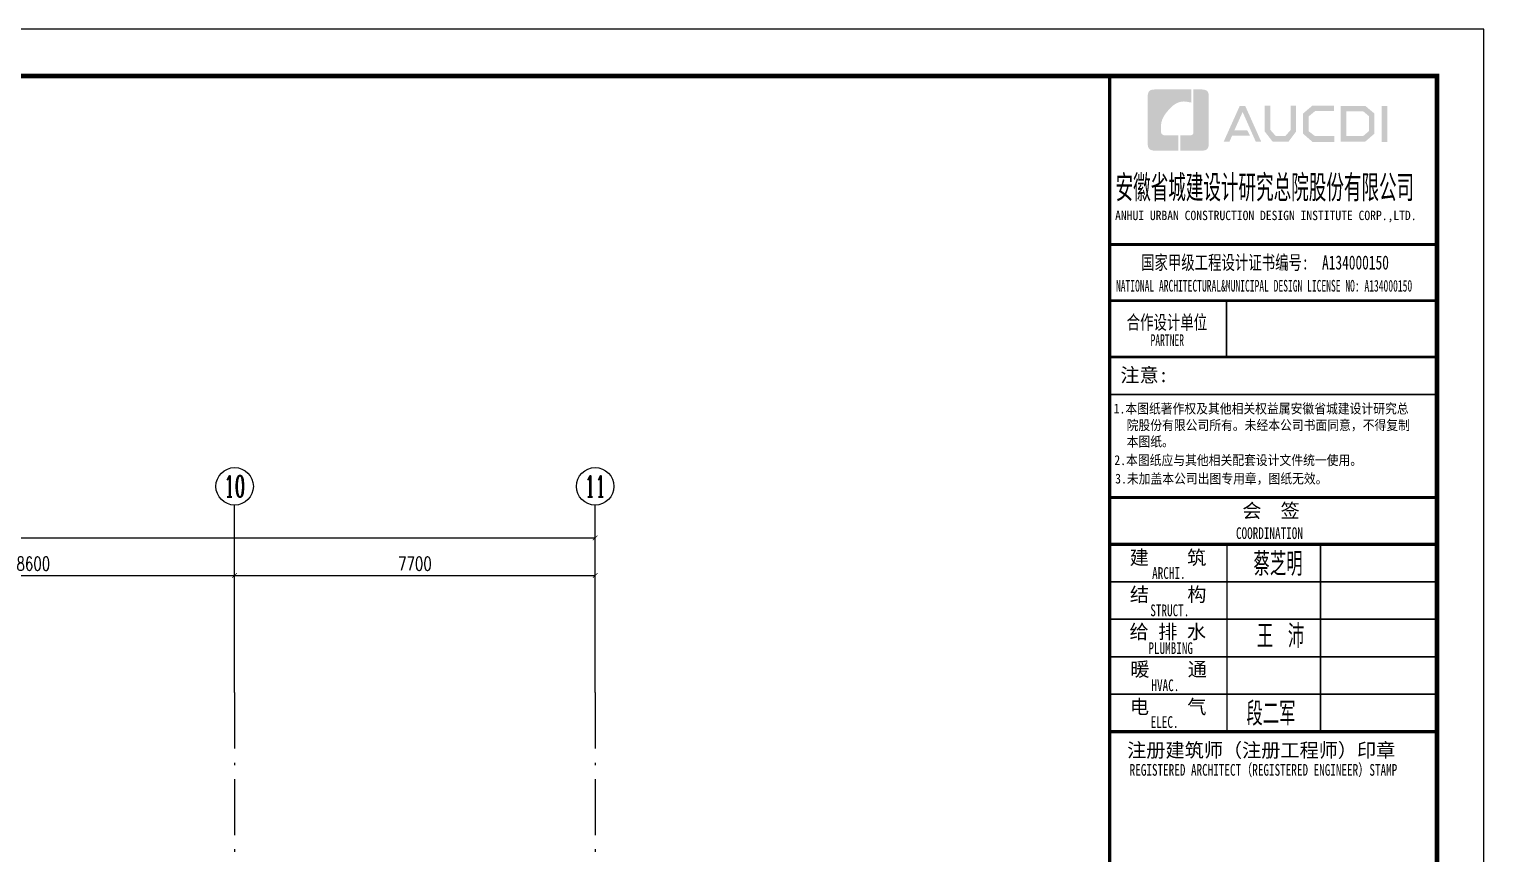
# Model space of a CAD drawing. Extents: x 169490 to 7584583, y -2399407 to 1374371.
# Drawn here: x 667806 to 698878, y 753335 to 770945 of the extents above; entities that cross this region are included whole.
import ezdxf
from ezdxf.enums import TextEntityAlignment as Align

# ---------------------------------------------------------------- set-up
doc = ezdxf.new("R2010")
doc.units = 0
doc.header["$LTSCALE"] = 100
doc.linetypes.add('D3轴线点划线', pattern=[18.5, 12, -3, 0.5, -3])
doc.layers.get('0').update_dxf_attribs({"linetype": 'CONTINUOUS'})
doc.layers.get('DEFPOINTS').update_dxf_attribs({"linetype": 'CONTINUOUS'})
for name, color, linetype in [('AXIS', 3, 'CONTINUOUS'), ('AXIS_TEXT', 4, 'CONTINUOUS'), ('C-AXIS(轴号)', 3, 'CONTINUOUS'), ('C-AXIS-T(字)', 7, 'CONTINUOUS'), ('C-DOTE', 8, 'D3轴线点划线'), ('图框', 140, 'CONTINUOUS'), ('图签文字', 147, 'CONTINUOUS')]:
    doc.layers.add(name, color=color, linetype=linetype)
doc.styles.add('_TCH_AXIS', font='COMPLEX', dxfattribs={"bigfont": 'GBCBIG'})
doc.styles.add('_TCH_DIM_T3', font='SIMPLEX.shx', dxfattribs={"width": 0.705882, "bigfont": 'GBCBIG.shx'})
doc.styles.add('COMPLEX', font='COMPLEX')
doc.styles.add('HT', font='simhei.ttf')
doc.styles.add('建筑图签-1', font='simhei.ttf', dxfattribs={"width": 0.7})
doc.styles.add('建筑图签-2', font='TXT.shx', dxfattribs={"width": 0.5, "bigfont": 'HZTXT.shx'})
doc.dimstyles.new('_TCH_ARCH&&100', dxfattribs={"dimtxt": 297.5, "dimasz": 100, "dimexe": 250, "dimexo": 300, "dimgap": 100, "dimtad": 1, "dimdec": 0, "dimzin": 0, "dimdsep": 46, "dimtxsty": '_TCH_DIM_T3', "dimblk": 'ARCHTICK', "dimcen": 0.09, "dimclrt": 7, "dimazin": 2, "dimtfac": 1, "dimtdec": 0, "dimtix": 1, "dimtmove": 2, "dimatfit": 3, "dimfxl": 1, "dimtolj": 1, "dimtzin": 0, "dimarcsym": 0})

# ---------------------------------------------------------------- blocks, each defined once
blk = doc.blocks.new('_ARCHTICK')
at = {"const_width": 0.15}
blk.add_lwpolyline([(-0.5, -0.5), (0.5, 0.5)], dxfattribs=at)
blk = doc.blocks.new('*D2207')
at = {"layer": 'AXIS', "color": 0, "lineweight": -2, "transparency": 16777216}
for p, q in [((607996, 757082), (607996, 760332)), ((607996, 760082), (679896, 760082)), ((679896, 757082), (679896, 760332))]:
    blk.add_line(p, q, dxfattribs=at)
at = {"layer": 'DEFPOINTS', "color": 0, "transparency": 16777216}
for p in [(679896, 760082), (607996, 756782), (679896, 756782)]:
    blk.add_point(p, dxfattribs=at)
at = {"layer": 'AXIS', "color": 0, "lineweight": -2, "transparency": 16777216, "xscale": 100, "yscale": 100, "zscale": 100, "rotation": 180}
blk.add_blockref('_ARCHTICK', (607996, 760082), dxfattribs=at)
at = {"layer": 'AXIS', "color": 0, "lineweight": -2, "transparency": 16777216, "xscale": 100, "yscale": 100, "zscale": 100}
blk.add_blockref('_ARCHTICK', (679896, 760082), dxfattribs=at)
at = {"layer": 'AXIS', "color": 7, "transparency": 16777216, "insert": (643946, 760331), "char_height": 297.5, "attachment_point": 5, "style": '_TCH_DIM_T3'}
blk.add_mtext('\\A1;71900', dxfattribs=at)
blk = doc.blocks.new('*D2221')
at = {"layer": 'AXIS', "color": 0, "lineweight": -2, "transparency": 16777216}
for p, q in [((663596, 757082), (663596, 759532)), ((672196, 757082), (672196, 759532)), ((663596, 759282), (672196, 759282))]:
    blk.add_line(p, q, dxfattribs=at)
at = {"layer": 'DEFPOINTS', "color": 0, "transparency": 16777216}
for p in [(672196, 759282), (663596, 756782), (672196, 756782)]:
    blk.add_point(p, dxfattribs=at)
at = {"layer": 'AXIS', "color": 0, "lineweight": -2, "transparency": 16777216, "xscale": 100, "yscale": 100, "zscale": 100, "rotation": 180}
blk.add_blockref('_ARCHTICK', (663596, 759282), dxfattribs=at)
at = {"layer": 'AXIS', "color": 0, "lineweight": -2, "transparency": 16777216, "xscale": 100, "yscale": 100, "zscale": 100}
blk.add_blockref('_ARCHTICK', (672196, 759282), dxfattribs=at)
at = {"layer": 'AXIS', "color": 7, "transparency": 16777216, "insert": (667896, 759531), "char_height": 297.5, "attachment_point": 5, "style": '_TCH_DIM_T3'}
blk.add_mtext('\\A1;8600', dxfattribs=at)
blk = doc.blocks.new('*D2222')
at = {"layer": 'AXIS', "color": 0, "lineweight": -2, "transparency": 16777216}
for p, q in [((672196, 757082), (672196, 759532)), ((679896, 757082), (679896, 759532)), ((672196, 759282), (679896, 759282))]:
    blk.add_line(p, q, dxfattribs=at)
at = {"layer": 'DEFPOINTS', "color": 0, "transparency": 16777216}
for p in [(679896, 759282), (672196, 756782), (679896, 756782)]:
    blk.add_point(p, dxfattribs=at)
at = {"layer": 'AXIS', "color": 0, "lineweight": -2, "transparency": 16777216, "xscale": 100, "yscale": 100, "zscale": 100, "rotation": 180}
blk.add_blockref('_ARCHTICK', (672196, 759282), dxfattribs=at)
at = {"layer": 'AXIS', "color": 0, "lineweight": -2, "transparency": 16777216, "xscale": 100, "yscale": 100, "zscale": 100}
blk.add_blockref('_ARCHTICK', (679896, 759282), dxfattribs=at)
at = {"layer": 'AXIS', "color": 7, "transparency": 16777216, "insert": (676046, 759531), "char_height": 297.5, "attachment_point": 5, "style": '_TCH_DIM_T3'}
blk.add_mtext('\\A1;7700', dxfattribs=at)
blk = doc.blocks.new('_AXISO')
blk.add_circle((0, 0), 0.5)
at = {"layer": 'AXIS_TEXT', "style": 'COMPLEX', "width": 1.041667}
blk.add_attdef('A', text='', height=0.56, dxfattribs=at).set_placement((-0.25, -0.28), (0.25, -0.28), align=Align.FIT)
blk = doc.blocks.new('院标1')
h = blk.add_hatch(color=150)
h.dxf.hatch_style = 1
h.set_gradient(color1=(33, 113, 253), color2=(33, 113, 253), tint=1, name='INVCURVED')
edge = h.paths.add_edge_path()
edge.add_spline(control_points=[(116373, 648379), (116379, 648379), (116382, 648379), (116391, 648379), (116391, 648379), (116391, 648379), (116616, 648379), (116616, 648379), (116616, 648379), (116616, 648379), (116616, 648054), (116616, 648054), (116616, 648054), (116616, 648054), (116108, 648054), (116108, 648054), (116108, 648054), (116028, 648054), (115963, 648111), (115963, 648199), (115963, 648199), (115963, 648199), (115963, 649215), (115963, 649215), (115963, 649215), (115963, 649295), (116018, 649360), (116108, 649360), (116108, 649360), (116108, 649360), (116897, 649360), (116897, 649360), (116897, 649360), (116897, 649360), (116897, 649080), (116897, 649080), (116897, 649080), (116897, 649080), (116566, 649140), (116356, 648859), (116356, 648859), (116245, 648719), (116240, 648545), (116247, 648466), (116247, 648466), (116254, 648386), (116247, 648466), (116247, 648466), (116247, 648466), (116247, 648466), (116258, 648374), (116373, 648379)], knot_values=[0, 0, 0, 0, 0.071429, 0.071429, 0.071429, 0.107143, 0.142857, 0.142857, 0.142857, 0.178571, 0.214286, 0.214286, 0.214286, 0.25, 0.285714, 0.285714, 0.285714, 0.321429, 0.357143, 0.357143, 0.357143, 0.392857, 0.428571, 0.428571, 0.428571, 0.464286, 0.5, 0.5, 0.5, 0.535714, 0.571429, 0.571429, 0.571429, 0.607143, 0.642857, 0.642857, 0.642857, 0.678571, 0.714286, 0.714286, 0.714286, 0.75, 0.785714, 0.785714, 0.785714, 0.821429, 0.857143, 0.857143, 0.857143, 0.928571, 1, 1, 1, 1], degree=3, periodic=0)
h = blk.add_hatch(color=150)
h.dxf.hatch_style = 1
h.set_gradient(color1=(33, 113, 253), color2=(33, 113, 253), tint=1, name='INVCURVED')
edge = h.paths.add_edge_path()
edge.add_spline(control_points=[(117268, 649215), (117268, 649215), (117268, 648199), (117268, 648199), (117268, 648199), (117268, 648114), (117212, 648054), (117123, 648054), (117123, 648054), (117123, 648054), (116663, 648054), (116663, 648054), (116663, 648054), (116663, 648054), (116663, 648379), (116663, 648379), (116663, 648379), (116663, 648379), (116865, 648379), (116865, 648379), (116865, 648379), (116907, 648379), (116941, 648413), (116941, 648455), (116941, 648455), (116941, 648455), (116941, 649360), (116941, 649360), (116941, 649360), (116941, 649360), (117123, 649360), (117123, 649360), (117123, 649360), (117204, 649360), (117268, 649306), (117268, 649215)], knot_values=[0, 0, 0, 0, 0.1, 0.1, 0.1, 0.15, 0.2, 0.2, 0.2, 0.25, 0.3, 0.3, 0.3, 0.35, 0.4, 0.4, 0.4, 0.45, 0.5, 0.5, 0.5, 0.55, 0.6, 0.6, 0.6, 0.65, 0.7, 0.7, 0.7, 0.75, 0.8, 0.8, 0.8, 0.9, 1, 1, 1, 1], degree=3, periodic=0)
blk = doc.blocks.new('tq123')
at = {"layer": '图框'}
h = blk.add_hatch(color=256, dxfattribs=at)
h.paths.add_polyline_path([(-1187, 56758), (-1061, 56758), (-1061, 55988), (-1187, 55988)])
h.paths.add_polyline_path([(-1939, 56642), (-1939, 56116), (-1579, 56116), (-1455, 56223), (-1455, 56541), (-1575, 56642)], flags=16)
h.paths.add_polyline_path([(-2057, 56760), (-2057, 55998), (-1535, 55998), (-1337, 56168), (-1337, 56596), (-1532, 56760)])
h.paths.add_polyline_path([(-2200, 56764), (-2200, 56648), (-2607, 56648), (-2740, 56537), (-2740, 56218), (-2607, 56115), (-2198, 56115), (-2198, 55993), (-2662, 55993), (-2864, 56168), (-2864, 56596), (-2666, 56764)])
h.paths.add_polyline_path([(-3683, 56762), (-3563, 56762), (-3563, 56251), (-3449, 56120), (-3238, 56120), (-3124, 56251), (-3124, 56762), (-3010, 56762), (-3010, 56214), (-3174, 55997), (-3512, 55997), (-3683, 56216)])
h.paths.add_polyline_path([(-4215, 56760), (-4098, 56760), (-3756, 55996), (-3872, 55996), (-4153, 56630), (-4328, 56242), (-4057, 56242), (-3996, 56127), (-4377, 56127), (-4436, 55994), (-4559, 55994)])
for p, q in [((-6995, 53800), (5, 53800)), ((-6995, 53800), (5, 53800)), ((-6995, 52600), (5, 52600))]:
    blk.add_line(p, q, dxfattribs=at)
for points, const_width in [([(-6995, 0), (-6995, 57400)], 70), ([(-6995, 53800), (5, 53800)], 60), ([(-6995, 52600), (5, 52600)], 60), ([(-6995, 52600), (5, 52600)], 60), ([(-4495, 52600), (-4495, 51400)], 35), ([(-6995, 51400), (5, 51400)], 60), ([(-6995, 51400), (5, 51400)], 60), ([(-6995, 50599), (5, 50599)], 35), ([(-6987, 48400), (13, 48400)], 60), ([(-6987, 47400), (13, 47400)], 70), ([(-6987, 47400), (13, 47400)], 70), ([(-4487, 47400), (-4487, 43400)], 35), ([(-2487, 47400), (-2487, 43400)], 35), ([(-6987, 46600), (13, 46600)], 35), ([(-6987, 45800), (13, 45800)], 35), ([(-6987, 45000), (13, 45000)], 35), ([(-6987, 44200), (13, 44200)], 35), ([(-6987, 43400), (13, 43400)], 70)]:
    blk.add_lwpolyline(points, dxfattribs=dict(at, const_width=const_width))
blk.add_blockref('院标1', (-122144, -592249))
for s, height, style, width, p in [('ANHUI URBAN CONSTRUCTION DESIGN INSTITUTE CORP.,LTD.', 200, '建筑图签-1', 0.91, (-6877, 54322)), ('NATIONAL ARCHITECTURAL&MUNICIPAL DESIGN LICENSE NO: A134000150', 250, '建筑图签-1', 0.6, (-6858, 52795)), ('PARTNER', 250, '建筑图签-1', 0.6, (-6120, 51634)), ('1.本图纸著作权及其他相关权益属安徽省城建设计研究总', 210, 'HT', 0.88, (-6909, 50193)), ('院股份有限公司所有。未经本公司书面同意，不得复制', 210, 'HT', 0.88, (-6630, 49839)), ('本图纸。', 210, 'HT', 0.88, (-6630, 49489)), (' 2.本图纸应与其他相关配套设计文件统一使用。 ', 210, 'HT', 0.88, (-7020, 49092)), ('3.未加盖本公司出图专用章，图纸无效。', 210, 'HT', 0.88, (-6877, 48698)), ('COORDINATION', 250, '建筑图签-1', 0.7, (-4295, 47513)), ('ARCHI.', 250, '建筑图签-1', 0.7, (-6086, 46662)), ('STRUCT.', 250, '建筑图签-1', 0.7, (-6125, 45865)), ('PLUMBING', 250, '建筑图签-1', 0.7, (-6166, 45058)), ('HVAC.', 250, '建筑图签-1', 0.7, (-6101, 44265)), ('ELEC.', 250, '建筑图签-1', 0.7, (-6117, 43480)), ('REGISTERED ARCHITECT（REGISTERED ENGINEER）STAMP', 250, '建筑图签-1', 0.7, (-6566, 42459))]:
    blk.add_text(s, height=height, dxfattribs=dict(at, style=style, width=width)).set_placement(p)
at = {"layer": '图签文字', "color": 7, "style": '建筑图签-1'}
for s, height, width, p in [('安徽省城建设计研究总院股份有限公司', 500, 0.55, (-6867, 54777)), ('国家甲级工程设计证书编号:  A134000150', 300, 0.7, (-6323, 53267)), ('合作设计单位', 300, 0.7, (-6630, 51990))]:
    blk.add_text(s, height=height, dxfattribs=dict(at, width=width)).set_placement(p)
for s, p in [('注意:', (-6764, 50863)), ('会  签', (-4160, 47968)), ('建    筑', (-6565, 46967)), ('结    构', (-6561, 46179)), ('给 排 水', (-6570, 45385)), ('暖    通', (-6552, 44582)), ('电    气', (-6562, 43782)), ('注册建筑师（注册工程师）印章', (-6620, 42854))]:
    blk.add_text(s, height=300, dxfattribs=at).set_placement(p)
at = {"layer": '图签文字', "color": 1, "style": '建筑图签-2', "width": 0.7}
for s, p in [('蔡芝明', (-3921, 46728)), ('王 沛', (-3849, 45187)), ('段二军', (-4074, 43532))]:
    blk.add_text(s, height=500, dxfattribs=at).set_placement(p)

msp = doc.modelspace()

# ---------------------------------------------------------------- linework, layer by layer
at = {"ltscale": 10}
msp.add_lwpolyline([(690882.7, 769944.8), (596277.8, 769944.8), (596277.8, 712544.8), (690882.7, 712544.8)], close=True, dxfattribs=at)
at = {"layer": 'C-AXIS(轴号)'}
for p, q in [((672195.7, 756782.3), (672195.7, 760782.3)), ((679895.7, 756782.3), (679895.7, 760782.3))]:
    msp.add_line(p, q, dxfattribs=at)
at = {"layer": 'C-DOTE'}
for p, q in [((672195.7, 756782.3), (672195.7, 732082.3)), ((679895.7, 756782.3), (679895.7, 732082.3))]:
    msp.add_line(p, q, dxfattribs=at)
at = {"layer": '图框'}
msp.add_lwpolyline([(593777.8, 711544.8), (698877.8, 711544.8), (698877.8, 770944.8), (593777.8, 770944.8)], close=True, dxfattribs=at)
at = {"layer": '图框', "const_width": 100}
msp.add_lwpolyline([(596277.8, 712544.8), (697877.8, 712544.8), (697877.8, 769944.8), (596277.8, 769944.8)], close=True, dxfattribs=at)

# ---------------------------------------------------------------- block references
msp.add_blockref('tq123', (697877.8, 712544.8))
at = {"layer": 'C-AXIS(轴号)'}
ref = msp.add_blockref('_AXISO', (672195.7, 761182.3), dxfattribs=dict(at, xscale=800, yscale=800, zscale=800))
ref.add_attrib('A', '10', dxfattribs={"layer": 'C-AXIS-T(字)', "height": 452.55, "style": '_TCH_AXIS', "width": 0.724138}).set_placement((671969.4, 760956), (672422, 760956), align=Align.FIT)
ref = msp.add_blockref('_AXISO', (679895.7, 761182.3), dxfattribs=dict(at, xscale=800, yscale=800, zscale=800))
ref.add_attrib('A', '11', dxfattribs={"layer": 'C-AXIS-T(字)', "height": 452.55, "style": '_TCH_AXIS', "width": 0.875}).set_placement((679669.4, 760956), (680122, 760956), align=Align.FIT)

# ---------------------------------------------------------------- dimensions: what is measured, and where the dimension line sits
at = {"layer": 'AXIS'}
for p1, p2, distance, picture, middle in [((607995.7, 756782.3), (679895.7, 756782.3), 3300, '*D2207', (643945.7, 760331)), ((663595.7, 756782.3), (672195.7, 756782.3), 2500, '*D2221', (667895.7, 759531)), ((672195.7, 756782.3), (679895.7, 756782.3), 2500, '*D2222', (676045.7, 759531))]:
    dim = msp.add_aligned_dim(p1=p1, p2=p2, distance=distance, dimstyle='_TCH_ARCH&&100', dxfattribs=at)
    dim.commit()
    dim.dimension.update_dxf_attribs({"geometry": picture, "text_midpoint": middle})

doc.saveas('drawing.dxf')
